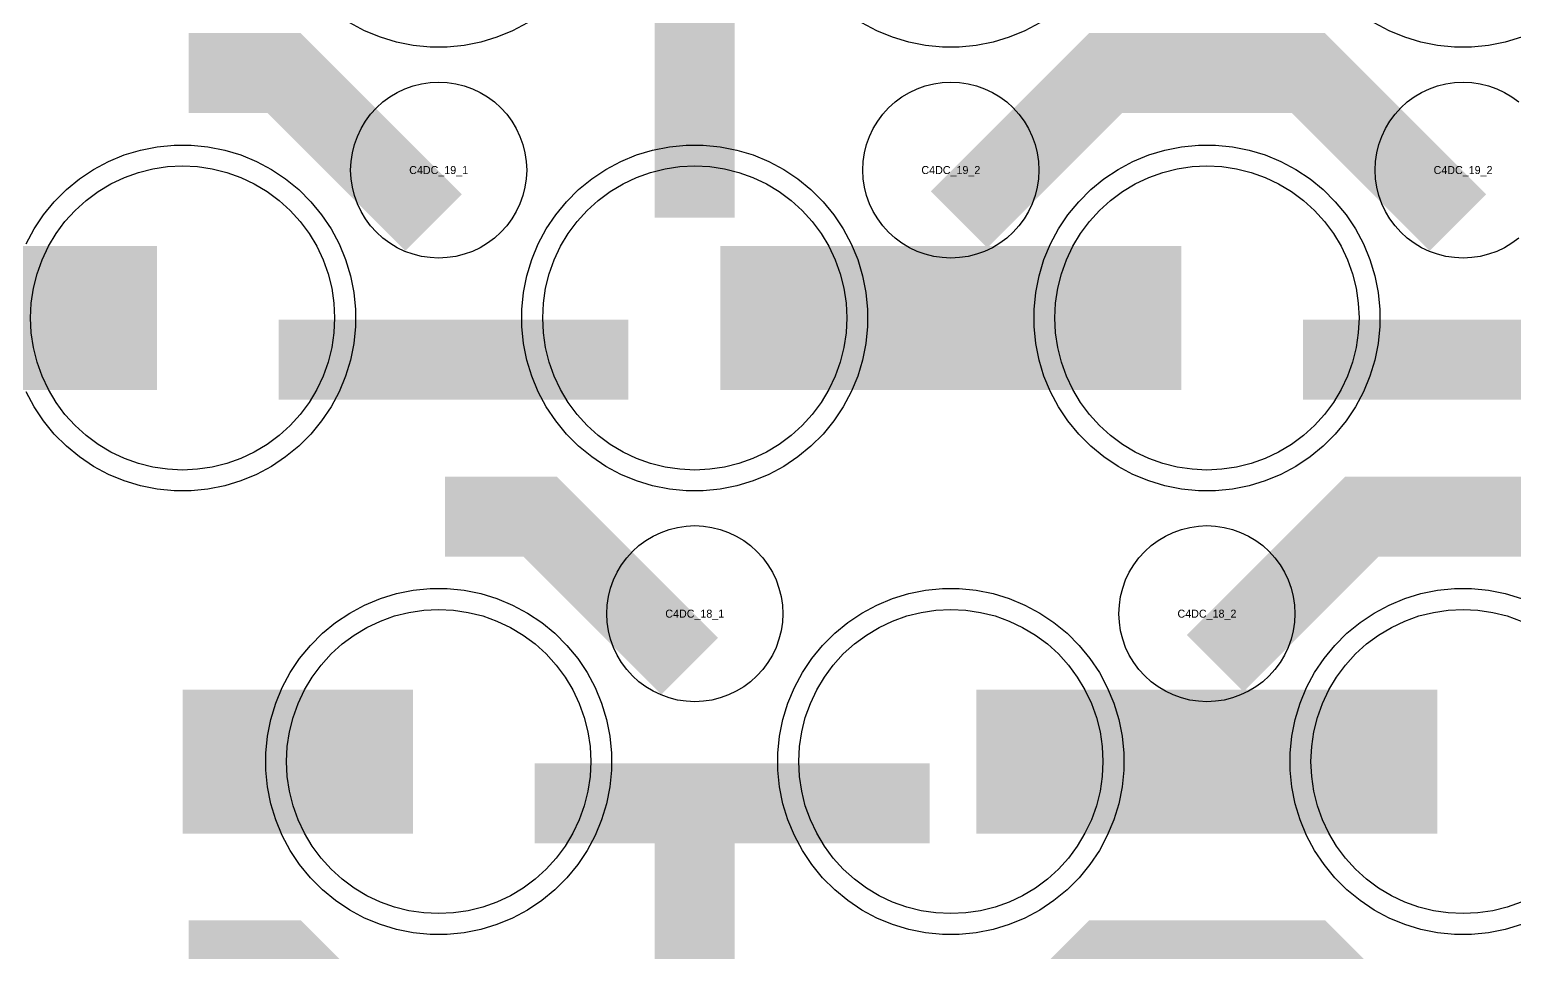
# Model space of a CAD drawing. Extents: x -11880 to 11880, y -14992 to 14992.
# Drawn here: x -11647.8 to -11184, y -12405 to -12116.8 of the extents above; entities that cross this region are included whole.
import ezdxf
from ezdxf.enums import TextEntityAlignment as Align

# ---------------------------------------------------------------- set-up
doc = ezdxf.new("R2010")
doc.units = 0
doc.header["$MEASUREMENT"] = 0
for name, color, linetype in [('GDS_775_DT_237', 138, 'CONTINUOUS'), ('RDL1_FS', 34, 'CONTINUOUS'), ('RDL_BS', 160, 'CONTINUOUS')]:
    doc.layers.add(name, color=color, linetype=linetype)

msp = doc.modelspace()

# ---------------------------------------------------------------- linework, layer by layer
at = {"layer": 'RDL1_FS'}
for points in [[(-11600, -12254.354), (-11604.657, -12254.125), (-11609.268, -12253.441), (-11613.791, -12252.309), (-11618.181, -12250.737), (-11622.395, -12248.745), (-11626.395, -12246.347), (-11630.14, -12243.569), (-11633.594, -12240.439), (-11636.724, -12236.985), (-11639.502, -12233.24), (-11641.9, -12229.24), (-11643.892, -12225.026), (-11645.464, -12220.636), (-11646.596, -12216.113), (-11647.28, -12211.502), (-11647.509, -12206.845), (-11647.28, -12202.188), (-11646.596, -12197.577), (-11645.464, -12193.054), (-11643.892, -12188.664), (-11641.9, -12184.45), (-11639.502, -12180.45), (-11636.724, -12176.705), (-11633.594, -12173.251), (-11630.14, -12170.121), (-11626.395, -12167.343), (-11622.395, -12164.945), (-11618.181, -12162.953), (-11613.791, -12161.381), (-11609.268, -12160.249), (-11604.657, -12159.565), (-11600, -12159.336), (-11595.343, -12159.565), (-11590.732, -12160.249), (-11586.209, -12161.381), (-11581.819, -12162.953), (-11577.605, -12164.945), (-11573.605, -12167.343), (-11569.86, -12170.121), (-11566.406, -12173.251), (-11563.276, -12176.705), (-11560.498, -12180.45), (-11558.1, -12184.45), (-11556.108, -12188.664), (-11554.536, -12193.054), (-11553.404, -12197.577), (-11552.72, -12202.188), (-11552.491, -12206.845), (-11552.72, -12211.502), (-11553.404, -12216.113), (-11554.536, -12220.636), (-11556.108, -12225.026), (-11558.1, -12229.24), (-11560.498, -12233.24), (-11563.276, -12236.985), (-11566.406, -12240.439), (-11569.86, -12243.569), (-11573.605, -12246.347), (-11577.605, -12248.745), (-11581.819, -12250.737), (-11586.209, -12252.309), (-11590.732, -12253.441), (-11595.343, -12254.125)], [(-11440, -12254.354), (-11444.657, -12254.125), (-11449.268, -12253.441), (-11453.791, -12252.309), (-11458.181, -12250.737), (-11462.395, -12248.745), (-11466.395, -12246.347), (-11470.14, -12243.569), (-11473.594, -12240.439), (-11476.724, -12236.985), (-11479.502, -12233.24), (-11481.9, -12229.24), (-11483.892, -12225.026), (-11485.464, -12220.636), (-11486.596, -12216.113), (-11487.28, -12211.502), (-11487.509, -12206.845), (-11487.28, -12202.188), (-11486.596, -12197.577), (-11485.464, -12193.054), (-11483.892, -12188.664), (-11481.9, -12184.45), (-11479.502, -12180.45), (-11476.724, -12176.705), (-11473.594, -12173.251), (-11470.14, -12170.121), (-11466.395, -12167.343), (-11462.395, -12164.945), (-11458.181, -12162.953), (-11453.791, -12161.381), (-11449.268, -12160.249), (-11444.657, -12159.565), (-11440, -12159.336), (-11435.343, -12159.565), (-11430.732, -12160.249), (-11426.209, -12161.381), (-11421.819, -12162.953), (-11417.605, -12164.945), (-11413.605, -12167.343), (-11409.86, -12170.121), (-11406.406, -12173.251), (-11403.276, -12176.705), (-11400.498, -12180.45), (-11398.1, -12184.45), (-11396.108, -12188.664), (-11394.536, -12193.054), (-11393.404, -12197.577), (-11392.72, -12202.188), (-11392.491, -12206.845), (-11392.72, -12211.502), (-11393.404, -12216.113), (-11394.536, -12220.636), (-11396.108, -12225.026), (-11398.1, -12229.24), (-11400.498, -12233.24), (-11403.276, -12236.985), (-11406.406, -12240.439), (-11409.86, -12243.569), (-11413.605, -12246.347), (-11417.605, -12248.745), (-11421.819, -12250.737), (-11426.209, -12252.309), (-11430.732, -12253.441), (-11435.343, -12254.125)], [(-11280, -12254.354), (-11284.657, -12254.125), (-11289.268, -12253.441), (-11293.791, -12252.309), (-11298.181, -12250.737), (-11302.395, -12248.745), (-11306.395, -12246.347), (-11310.14, -12243.569), (-11313.594, -12240.439), (-11316.724, -12236.985), (-11319.502, -12233.24), (-11321.9, -12229.24), (-11323.892, -12225.026), (-11325.464, -12220.636), (-11326.596, -12216.113), (-11327.28, -12211.502), (-11327.509, -12206.845), (-11327.28, -12202.188), (-11326.596, -12197.577), (-11325.464, -12193.054), (-11323.892, -12188.664), (-11321.9, -12184.45), (-11319.502, -12180.45), (-11316.724, -12176.705), (-11313.594, -12173.251), (-11310.14, -12170.121), (-11306.395, -12167.343), (-11302.395, -12164.945), (-11298.181, -12162.953), (-11293.791, -12161.381), (-11289.268, -12160.249), (-11284.657, -12159.565), (-11280, -12159.336), (-11275.343, -12159.565), (-11270.732, -12160.249), (-11266.209, -12161.381), (-11261.819, -12162.953), (-11257.605, -12164.945), (-11253.605, -12167.343), (-11249.86, -12170.121), (-11246.406, -12173.251), (-11243.276, -12176.705), (-11240.498, -12180.45), (-11238.1, -12184.45), (-11236.108, -12188.664), (-11234.536, -12193.054), (-11233.404, -12197.577), (-11232.72, -12202.188), (-11232.491, -12206.845), (-11232.72, -12211.502), (-11233.404, -12216.113), (-11234.536, -12220.636), (-11236.108, -12225.026), (-11238.1, -12229.24), (-11240.498, -12233.24), (-11243.276, -12236.985), (-11246.406, -12240.439), (-11249.86, -12243.569), (-11253.605, -12246.347), (-11257.605, -12248.745), (-11261.819, -12250.737), (-11266.209, -12252.309), (-11270.732, -12253.441), (-11275.343, -12254.125)], [(-11520, -12392.919), (-11524.657, -12392.69), (-11529.268, -12392.006), (-11533.791, -12390.874), (-11538.181, -12389.302), (-11542.395, -12387.31), (-11546.395, -12384.912), (-11550.14, -12382.134), (-11553.594, -12379.004), (-11556.724, -12375.55), (-11559.502, -12371.805), (-11561.9, -12367.805), (-11563.892, -12363.591), (-11565.464, -12359.201), (-11566.596, -12354.678), (-11567.28, -12350.067), (-11567.509, -12345.41), (-11567.28, -12340.753), (-11566.596, -12336.142), (-11565.464, -12331.619), (-11563.892, -12327.229), (-11561.9, -12323.015), (-11559.502, -12319.015), (-11556.724, -12315.27), (-11553.594, -12311.816), (-11550.14, -12308.686), (-11546.395, -12305.908), (-11542.395, -12303.51), (-11538.181, -12301.518), (-11533.791, -12299.946), (-11529.268, -12298.814), (-11524.657, -12298.13), (-11520, -12297.901), (-11515.343, -12298.13), (-11510.732, -12298.814), (-11506.209, -12299.946), (-11501.819, -12301.518), (-11497.605, -12303.51), (-11493.605, -12305.908), (-11489.86, -12308.686), (-11486.406, -12311.816), (-11483.276, -12315.27), (-11480.498, -12319.015), (-11478.1, -12323.015), (-11476.108, -12327.229), (-11474.536, -12331.619), (-11473.404, -12336.142), (-11472.72, -12340.753), (-11472.491, -12345.41), (-11472.72, -12350.067), (-11473.404, -12354.678), (-11474.536, -12359.201), (-11476.108, -12363.591), (-11478.1, -12367.805), (-11480.498, -12371.805), (-11483.276, -12375.55), (-11486.406, -12379.004), (-11489.86, -12382.134), (-11493.605, -12384.912), (-11497.605, -12387.31), (-11501.819, -12389.302), (-11506.209, -12390.874), (-11510.732, -12392.006), (-11515.343, -12392.69)], [(-11360, -12392.919), (-11364.657, -12392.69), (-11369.268, -12392.006), (-11373.791, -12390.874), (-11378.181, -12389.302), (-11382.395, -12387.31), (-11386.395, -12384.912), (-11390.14, -12382.134), (-11393.594, -12379.004), (-11396.724, -12375.55), (-11399.502, -12371.805), (-11401.9, -12367.805), (-11403.892, -12363.591), (-11405.464, -12359.201), (-11406.596, -12354.678), (-11407.28, -12350.067), (-11407.509, -12345.41), (-11407.28, -12340.753), (-11406.596, -12336.142), (-11405.464, -12331.619), (-11403.892, -12327.229), (-11401.9, -12323.015), (-11399.502, -12319.015), (-11396.724, -12315.27), (-11393.594, -12311.816), (-11390.14, -12308.686), (-11386.395, -12305.908), (-11382.395, -12303.51), (-11378.181, -12301.518), (-11373.791, -12299.946), (-11369.268, -12298.814), (-11364.657, -12298.13), (-11360, -12297.901), (-11355.343, -12298.13), (-11350.732, -12298.814), (-11346.209, -12299.946), (-11341.819, -12301.518), (-11337.605, -12303.51), (-11333.605, -12305.908), (-11329.86, -12308.686), (-11326.406, -12311.816), (-11323.276, -12315.27), (-11320.498, -12319.015), (-11318.1, -12323.015), (-11316.108, -12327.229), (-11314.536, -12331.619), (-11313.404, -12336.142), (-11312.72, -12340.753), (-11312.491, -12345.41), (-11312.72, -12350.067), (-11313.404, -12354.678), (-11314.536, -12359.201), (-11316.108, -12363.591), (-11318.1, -12367.805), (-11320.498, -12371.805), (-11323.276, -12375.55), (-11326.406, -12379.004), (-11329.86, -12382.134), (-11333.605, -12384.912), (-11337.605, -12387.31), (-11341.819, -12389.302), (-11346.209, -12390.874), (-11350.732, -12392.006), (-11355.343, -12392.69)]]:
    msp.add_lwpolyline(points, close=True, dxfattribs=at)
for points in [[(-11679.998, -12206.845, 45, 45, 0), (-11607.998, -12206.845, 45, 45, 0)], [(-11431.998, -12206.845, 45, 45, 0), (-11359.998, -12206.845, 45, 45, 0)], [(-11359.998, -12206.845, 45, 45, 0), (-11287.998, -12206.845, 45, 45, 0)], [(-11599.998, -12345.41, 45, 45, 0), (-11527.998, -12345.41, 45, 45, 0)], [(-11351.998, -12345.41, 45, 45, 0), (-11279.998, -12345.41, 45, 45, 0)], [(-11279.998, -12345.41, 45, 45, 0), (-11207.998, -12345.41, 45, 45, 0)]]:
    msp.add_lwpolyline(points, format="xyseb", dxfattribs=at)
msp.add_lwpolyline([(-11181.819, -12389.302), (-11186.209, -12390.874), (-11190.732, -12392.006), (-11195.343, -12392.69), (-11200, -12392.919), (-11204.657, -12392.69), (-11209.268, -12392.006), (-11213.791, -12390.874), (-11218.181, -12389.302), (-11222.395, -12387.31), (-11226.395, -12384.912), (-11230.14, -12382.134), (-11233.594, -12379.004), (-11236.724, -12375.55), (-11239.502, -12371.805), (-11241.9, -12367.805), (-11243.892, -12363.591), (-11245.464, -12359.201), (-11246.596, -12354.678), (-11247.28, -12350.067), (-11247.509, -12345.41), (-11247.28, -12340.753), (-11246.596, -12336.142), (-11245.464, -12331.619), (-11243.892, -12327.229), (-11241.9, -12323.015), (-11239.502, -12319.015), (-11236.724, -12315.27), (-11233.594, -12311.816), (-11230.14, -12308.686), (-11226.395, -12305.908), (-11222.395, -12303.51), (-11218.181, -12301.518), (-11213.791, -12299.946), (-11209.268, -12298.814), (-11204.657, -12298.13), (-11200, -12297.901), (-11195.343, -12298.13), (-11190.732, -12298.814), (-11186.209, -12299.946), (-11181.819, -12301.518)], dxfattribs=at)
at = {"layer": 'RDL_BS'}
for points in [[(-11440, -12175.575, 25, 25, 0), (-11440, -12068.798, 25, 25, 0)], [(-11440, -12175.575, 25, 25, 0), (-11440, -12068.798, 25, 25, 0)], [(-11521.599, -12177.058, 25, 25, 0), (-11568.313, -12130.344, 25, 25, 0), (-11598.071, -12130.344, 25, 25, 0)], [(-11357.438, -12176.159, 25, 25, 0), (-11311.623, -12130.344, 25, 25, 0), (-11278.07, -12130.344, 25, 25, 0)], [(-11201.599, -12177.058, 25, 25, 0), (-11248.313, -12130.344, 25, 25, 0), (-11278.071, -12130.344, 25, 25, 0)], [(-11569.984, -12219.858, 25, 25, 0), (-11460.719, -12219.858, 25, 25, 0)], [(-11249.984, -12219.858, 25, 25, 0), (-11140.719, -12219.858, 25, 25, 0)], [(-11441.599, -12315.623, 25, 25, 0), (-11488.313, -12268.909, 25, 25, 0), (-11518.071, -12268.909, 25, 25, 0)], [(-11277.438, -12314.724, 25, 25, 0), (-11231.623, -12268.909, 25, 25, 0), (-11198.07, -12268.909, 25, 25, 0)], [(-11121.599, -12315.623, 25, 25, 0), (-11168.313, -12268.909, 25, 25, 0), (-11198.071, -12268.909, 25, 25, 0)], [(-11440, -12452.7, 25, 25, 0), (-11440, -12345.923, 25, 25, 0)], [(-11440, -12452.7, 25, 25, 0), (-11440, -12345.923, 25, 25, 0)], [(-11489.984, -12358.423, 25, 25, 0), (-11380.719, -12358.423, 25, 25, 0)], [(-11452.5, -12358.423, 25, 25, 0), (-11387.833, -12358.423, 25, 25, 0)], [(-11452.5, -12358.423, 25, 25, 0), (-11366.667, -12358.423, 25, 25, 0)], [(-11521.599, -12454.188, 25, 25, 0), (-11568.313, -12407.474, 25, 25, 0), (-11598.071, -12407.474, 25, 25, 0)], [(-11357.438, -12453.289, 25, 25, 0), (-11311.623, -12407.474, 25, 25, 0), (-11278.07, -12407.474, 25, 25, 0)], [(-11201.599, -12454.188, 25, 25, 0), (-11248.313, -12407.474, 25, 25, 0), (-11278.071, -12407.474, 25, 25, 0)]]:
    msp.add_lwpolyline(points, format="xyseb", dxfattribs=at)
for points in [[(-11492.223, -12114.668), (-11496.885, -12117.16), (-11501.795, -12119.191), (-11506.835, -12120.722), (-11512.062, -12121.768), (-11517.356, -12122.285), (-11522.644, -12122.285), (-11527.938, -12121.768), (-11533.165, -12120.722), (-11538.205, -12119.191), (-11543.115, -12117.16), (-11547.777, -12114.668)], [(-11332.223, -12114.668), (-11336.885, -12117.16), (-11341.795, -12119.191), (-11346.835, -12120.722), (-11352.062, -12121.768), (-11357.356, -12122.285), (-11362.644, -12122.285), (-11367.938, -12121.768), (-11373.165, -12120.722), (-11378.205, -12119.191), (-11383.115, -12117.16), (-11387.777, -12114.668)], [(-11181.795, -12119.191), (-11186.835, -12120.722), (-11192.062, -12121.768), (-11197.356, -12122.285), (-11202.644, -12122.285), (-11207.938, -12121.768), (-11213.165, -12120.722), (-11218.205, -12119.191), (-11223.115, -12117.16), (-11227.777, -12114.668)], [(-11182.557, -12181.911), (-11184.72, -12183.514), (-11187.044, -12184.907), (-11189.481, -12186.059), (-11192.016, -12186.966), (-11194.635, -12187.623), (-11197.307, -12188.019), (-11200, -12188.151), (-11202.693, -12188.019), (-11205.365, -12187.623), (-11207.984, -12186.966), (-11210.519, -12186.059), (-11212.956, -12184.907), (-11215.28, -12183.514), (-11217.443, -12181.911), (-11219.442, -12180.099), (-11221.254, -12178.1), (-11222.857, -12175.937), (-11224.25, -12173.613), (-11225.402, -12171.176), (-11226.309, -12168.641), (-11226.966, -12166.022), (-11227.362, -12163.35), (-11227.494, -12160.657), (-11227.362, -12157.964), (-11226.966, -12155.292), (-11226.309, -12152.673), (-11225.402, -12150.138), (-11224.25, -12147.701), (-11222.857, -12145.377), (-11221.254, -12143.214), (-11219.442, -12141.215), (-11217.443, -12139.403), (-11215.28, -12137.8), (-11212.956, -12136.407), (-11210.519, -12135.255), (-11207.984, -12134.348), (-11205.365, -12133.691), (-11202.693, -12133.295), (-11200, -12133.163), (-11197.307, -12133.295), (-11194.635, -12133.691), (-11192.016, -12134.348), (-11189.481, -12135.255), (-11187.044, -12136.407), (-11184.72, -12137.8), (-11182.557, -12139.403)], [(-11648.875, -12183.73), (-11646.383, -12179.068), (-11643.436, -12174.654), (-11640.074, -12170.553), (-11636.292, -12166.771), (-11632.191, -12163.409), (-11627.777, -12160.462), (-11623.115, -12157.97), (-11618.205, -12155.939), (-11613.165, -12154.408), (-11607.938, -12153.362), (-11602.644, -12152.845), (-11597.356, -12152.845), (-11592.062, -12153.362), (-11586.835, -12154.408), (-11581.795, -12155.939), (-11576.885, -12157.97), (-11572.223, -12160.462), (-11567.809, -12163.409), (-11563.708, -12166.771), (-11559.926, -12170.553), (-11556.564, -12174.654), (-11553.617, -12179.068), (-11551.125, -12183.73), (-11549.094, -12188.64), (-11547.563, -12193.68), (-11546.517, -12198.907), (-11546, -12204.201), (-11546, -12209.489), (-11546.517, -12214.783), (-11547.563, -12220.01), (-11549.094, -12225.05), (-11551.125, -12229.96), (-11553.617, -12234.622), (-11556.564, -12239.036), (-11559.926, -12243.137), (-11563.708, -12246.919), (-11567.809, -12250.281), (-11572.223, -12253.228), (-11576.885, -12255.72), (-11581.795, -12257.751), (-11586.835, -12259.282), (-11592.062, -12260.328), (-11597.356, -12260.845), (-11602.644, -12260.845), (-11607.938, -12260.328), (-11613.165, -12259.282), (-11618.205, -12257.751), (-11623.115, -12255.72), (-11627.777, -12253.228), (-11632.191, -12250.281), (-11636.292, -12246.919), (-11640.074, -12243.137), (-11643.436, -12239.036), (-11646.383, -12234.622), (-11648.875, -12229.96)], [(-11181.795, -12396.316), (-11186.835, -12397.847), (-11192.062, -12398.893), (-11197.356, -12399.41), (-11202.644, -12399.41), (-11207.938, -12398.893), (-11213.165, -12397.847), (-11218.205, -12396.316), (-11223.115, -12394.285), (-11227.777, -12391.793), (-11232.191, -12388.846), (-11236.292, -12385.484), (-11240.074, -12381.702), (-11243.436, -12377.601), (-11246.383, -12373.187), (-11248.875, -12368.525), (-11250.906, -12363.615), (-11252.437, -12358.575), (-11253.483, -12353.348), (-11254, -12348.054), (-11254, -12342.766), (-11253.483, -12337.472), (-11252.437, -12332.245), (-11250.906, -12327.205), (-11248.875, -12322.295), (-11246.383, -12317.633), (-11243.436, -12313.219), (-11240.074, -12309.118), (-11236.292, -12305.336), (-11232.191, -12301.974), (-11227.777, -12299.027), (-11223.115, -12296.535), (-11218.205, -12294.504), (-11213.165, -12292.973), (-11207.938, -12291.927), (-11202.644, -12291.41), (-11197.356, -12291.41), (-11192.062, -12291.927), (-11186.835, -12292.973), (-11181.795, -12294.504)]]:
    msp.add_lwpolyline(points, dxfattribs=at)
for points in [[(-11520, -12188.151), (-11522.693, -12188.019), (-11525.365, -12187.623), (-11527.984, -12186.966), (-11530.519, -12186.059), (-11532.956, -12184.907), (-11535.28, -12183.514), (-11537.443, -12181.911), (-11539.442, -12180.099), (-11541.254, -12178.1), (-11542.857, -12175.937), (-11544.25, -12173.613), (-11545.402, -12171.176), (-11546.309, -12168.641), (-11546.966, -12166.022), (-11547.362, -12163.35), (-11547.494, -12160.657), (-11547.362, -12157.964), (-11546.966, -12155.292), (-11546.309, -12152.673), (-11545.402, -12150.138), (-11544.25, -12147.701), (-11542.857, -12145.377), (-11541.254, -12143.214), (-11539.442, -12141.215), (-11537.443, -12139.403), (-11535.28, -12137.8), (-11532.956, -12136.407), (-11530.519, -12135.255), (-11527.984, -12134.348), (-11525.365, -12133.691), (-11522.693, -12133.295), (-11520, -12133.163), (-11517.307, -12133.295), (-11514.635, -12133.691), (-11512.016, -12134.348), (-11509.481, -12135.255), (-11507.044, -12136.407), (-11504.72, -12137.8), (-11502.557, -12139.403), (-11500.558, -12141.215), (-11498.746, -12143.214), (-11497.143, -12145.377), (-11495.75, -12147.701), (-11494.598, -12150.138), (-11493.691, -12152.673), (-11493.034, -12155.292), (-11492.638, -12157.964), (-11492.506, -12160.657), (-11492.638, -12163.35), (-11493.034, -12166.022), (-11493.691, -12168.641), (-11494.598, -12171.176), (-11495.75, -12173.613), (-11497.143, -12175.937), (-11498.746, -12178.1), (-11500.558, -12180.099), (-11502.557, -12181.911), (-11504.72, -12183.514), (-11507.044, -12184.907), (-11509.481, -12186.059), (-11512.016, -12186.966), (-11514.635, -12187.623), (-11517.307, -12188.019)], [(-11360, -12188.151), (-11362.693, -12188.019), (-11365.365, -12187.623), (-11367.984, -12186.966), (-11370.519, -12186.059), (-11372.956, -12184.907), (-11375.28, -12183.514), (-11377.443, -12181.911), (-11379.442, -12180.099), (-11381.254, -12178.1), (-11382.857, -12175.937), (-11384.25, -12173.613), (-11385.402, -12171.176), (-11386.309, -12168.641), (-11386.966, -12166.022), (-11387.362, -12163.35), (-11387.494, -12160.657), (-11387.362, -12157.964), (-11386.966, -12155.292), (-11386.309, -12152.673), (-11385.402, -12150.138), (-11384.25, -12147.701), (-11382.857, -12145.377), (-11381.254, -12143.214), (-11379.442, -12141.215), (-11377.443, -12139.403), (-11375.28, -12137.8), (-11372.956, -12136.407), (-11370.519, -12135.255), (-11367.984, -12134.348), (-11365.365, -12133.691), (-11362.693, -12133.295), (-11360, -12133.163), (-11357.307, -12133.295), (-11354.635, -12133.691), (-11352.016, -12134.348), (-11349.481, -12135.255), (-11347.044, -12136.407), (-11344.72, -12137.8), (-11342.557, -12139.403), (-11340.558, -12141.215), (-11338.746, -12143.214), (-11337.143, -12145.377), (-11335.75, -12147.701), (-11334.598, -12150.138), (-11333.691, -12152.673), (-11333.034, -12155.292), (-11332.638, -12157.964), (-11332.506, -12160.657), (-11332.638, -12163.35), (-11333.034, -12166.022), (-11333.691, -12168.641), (-11334.598, -12171.176), (-11335.75, -12173.613), (-11337.143, -12175.937), (-11338.746, -12178.1), (-11340.558, -12180.099), (-11342.557, -12181.911), (-11344.72, -12183.514), (-11347.044, -12184.907), (-11349.481, -12186.059), (-11352.016, -12186.966), (-11354.635, -12187.623), (-11357.307, -12188.019)], [(-11442.644, -12260.845), (-11447.938, -12260.328), (-11453.165, -12259.282), (-11458.205, -12257.751), (-11463.115, -12255.72), (-11467.777, -12253.228), (-11472.191, -12250.281), (-11476.292, -12246.919), (-11480.074, -12243.137), (-11483.436, -12239.036), (-11486.383, -12234.622), (-11488.875, -12229.96), (-11490.906, -12225.05), (-11492.437, -12220.01), (-11493.483, -12214.783), (-11494, -12209.489), (-11494, -12204.201), (-11493.483, -12198.907), (-11492.437, -12193.68), (-11490.906, -12188.64), (-11488.875, -12183.73), (-11486.383, -12179.068), (-11483.436, -12174.654), (-11480.074, -12170.553), (-11476.292, -12166.771), (-11472.191, -12163.409), (-11467.777, -12160.462), (-11463.115, -12157.97), (-11458.205, -12155.939), (-11453.165, -12154.408), (-11447.938, -12153.362), (-11442.644, -12152.845), (-11437.356, -12152.845), (-11432.062, -12153.362), (-11426.835, -12154.408), (-11421.795, -12155.939), (-11416.885, -12157.97), (-11412.223, -12160.462), (-11407.809, -12163.409), (-11403.708, -12166.771), (-11399.926, -12170.553), (-11396.564, -12174.654), (-11393.617, -12179.068), (-11391.125, -12183.73), (-11389.094, -12188.64), (-11387.563, -12193.68), (-11386.517, -12198.907), (-11386, -12204.201), (-11386, -12209.489), (-11386.517, -12214.783), (-11387.563, -12220.01), (-11389.094, -12225.05), (-11391.125, -12229.96), (-11393.617, -12234.622), (-11396.564, -12239.036), (-11399.926, -12243.137), (-11403.708, -12246.919), (-11407.809, -12250.281), (-11412.223, -12253.228), (-11416.885, -12255.72), (-11421.795, -12257.751), (-11426.835, -12259.282), (-11432.062, -12260.328), (-11437.356, -12260.845)], [(-11282.644, -12260.845), (-11287.938, -12260.328), (-11293.165, -12259.282), (-11298.205, -12257.751), (-11303.115, -12255.72), (-11307.777, -12253.228), (-11312.191, -12250.281), (-11316.292, -12246.919), (-11320.074, -12243.137), (-11323.436, -12239.036), (-11326.383, -12234.622), (-11328.875, -12229.96), (-11330.906, -12225.05), (-11332.437, -12220.01), (-11333.483, -12214.783), (-11334, -12209.489), (-11334, -12204.201), (-11333.483, -12198.907), (-11332.437, -12193.68), (-11330.906, -12188.64), (-11328.875, -12183.73), (-11326.383, -12179.068), (-11323.436, -12174.654), (-11320.074, -12170.553), (-11316.292, -12166.771), (-11312.191, -12163.409), (-11307.777, -12160.462), (-11303.115, -12157.97), (-11298.205, -12155.939), (-11293.165, -12154.408), (-11287.938, -12153.362), (-11282.644, -12152.845), (-11277.356, -12152.845), (-11272.062, -12153.362), (-11266.835, -12154.408), (-11261.795, -12155.939), (-11256.885, -12157.97), (-11252.223, -12160.462), (-11247.809, -12163.409), (-11243.708, -12166.771), (-11239.926, -12170.553), (-11236.564, -12174.654), (-11233.617, -12179.068), (-11231.125, -12183.73), (-11229.094, -12188.64), (-11227.563, -12193.68), (-11226.517, -12198.907), (-11226, -12204.201), (-11226, -12209.489), (-11226.517, -12214.783), (-11227.563, -12220.01), (-11229.094, -12225.05), (-11231.125, -12229.96), (-11233.617, -12234.622), (-11236.564, -12239.036), (-11239.926, -12243.137), (-11243.708, -12246.919), (-11247.809, -12250.281), (-11252.223, -12253.228), (-11256.885, -12255.72), (-11261.795, -12257.751), (-11266.835, -12259.282), (-11272.062, -12260.328), (-11277.356, -12260.845)], [(-11440, -12326.716), (-11442.693, -12326.584), (-11445.365, -12326.188), (-11447.984, -12325.531), (-11450.519, -12324.624), (-11452.956, -12323.472), (-11455.28, -12322.079), (-11457.443, -12320.476), (-11459.442, -12318.664), (-11461.254, -12316.665), (-11462.857, -12314.502), (-11464.25, -12312.178), (-11465.402, -12309.741), (-11466.309, -12307.206), (-11466.966, -12304.587), (-11467.362, -12301.915), (-11467.494, -12299.222), (-11467.362, -12296.529), (-11466.966, -12293.857), (-11466.309, -12291.238), (-11465.402, -12288.703), (-11464.25, -12286.266), (-11462.857, -12283.942), (-11461.254, -12281.779), (-11459.442, -12279.78), (-11457.443, -12277.968), (-11455.28, -12276.365), (-11452.956, -12274.972), (-11450.519, -12273.82), (-11447.984, -12272.913), (-11445.365, -12272.256), (-11442.693, -12271.86), (-11440, -12271.728), (-11437.307, -12271.86), (-11434.635, -12272.256), (-11432.016, -12272.913), (-11429.481, -12273.82), (-11427.044, -12274.972), (-11424.72, -12276.365), (-11422.557, -12277.968), (-11420.558, -12279.78), (-11418.746, -12281.779), (-11417.143, -12283.942), (-11415.75, -12286.266), (-11414.598, -12288.703), (-11413.691, -12291.238), (-11413.034, -12293.857), (-11412.638, -12296.529), (-11412.506, -12299.222), (-11412.638, -12301.915), (-11413.034, -12304.587), (-11413.691, -12307.206), (-11414.598, -12309.741), (-11415.75, -12312.178), (-11417.143, -12314.502), (-11418.746, -12316.665), (-11420.558, -12318.664), (-11422.557, -12320.476), (-11424.72, -12322.079), (-11427.044, -12323.472), (-11429.481, -12324.624), (-11432.016, -12325.531), (-11434.635, -12326.188), (-11437.307, -12326.584)], [(-11280, -12326.716), (-11282.693, -12326.584), (-11285.365, -12326.188), (-11287.984, -12325.531), (-11290.519, -12324.624), (-11292.956, -12323.472), (-11295.28, -12322.079), (-11297.443, -12320.476), (-11299.442, -12318.664), (-11301.254, -12316.665), (-11302.857, -12314.502), (-11304.25, -12312.178), (-11305.402, -12309.741), (-11306.309, -12307.206), (-11306.966, -12304.587), (-11307.362, -12301.915), (-11307.494, -12299.222), (-11307.362, -12296.529), (-11306.966, -12293.857), (-11306.309, -12291.238), (-11305.402, -12288.703), (-11304.25, -12286.266), (-11302.857, -12283.942), (-11301.254, -12281.779), (-11299.442, -12279.78), (-11297.443, -12277.968), (-11295.28, -12276.365), (-11292.956, -12274.972), (-11290.519, -12273.82), (-11287.984, -12272.913), (-11285.365, -12272.256), (-11282.693, -12271.86), (-11280, -12271.728), (-11277.307, -12271.86), (-11274.635, -12272.256), (-11272.016, -12272.913), (-11269.481, -12273.82), (-11267.044, -12274.972), (-11264.72, -12276.365), (-11262.557, -12277.968), (-11260.558, -12279.78), (-11258.746, -12281.779), (-11257.143, -12283.942), (-11255.75, -12286.266), (-11254.598, -12288.703), (-11253.691, -12291.238), (-11253.034, -12293.857), (-11252.638, -12296.529), (-11252.506, -12299.222), (-11252.638, -12301.915), (-11253.034, -12304.587), (-11253.691, -12307.206), (-11254.598, -12309.741), (-11255.75, -12312.178), (-11257.143, -12314.502), (-11258.746, -12316.665), (-11260.558, -12318.664), (-11262.557, -12320.476), (-11264.72, -12322.079), (-11267.044, -12323.472), (-11269.481, -12324.624), (-11272.016, -12325.531), (-11274.635, -12326.188), (-11277.307, -12326.584)], [(-11522.644, -12399.41), (-11527.938, -12398.893), (-11533.165, -12397.847), (-11538.205, -12396.316), (-11543.115, -12394.285), (-11547.777, -12391.793), (-11552.191, -12388.846), (-11556.292, -12385.484), (-11560.074, -12381.702), (-11563.436, -12377.601), (-11566.383, -12373.187), (-11568.875, -12368.525), (-11570.906, -12363.615), (-11572.437, -12358.575), (-11573.483, -12353.348), (-11574, -12348.054), (-11574, -12342.766), (-11573.483, -12337.472), (-11572.437, -12332.245), (-11570.906, -12327.205), (-11568.875, -12322.295), (-11566.383, -12317.633), (-11563.436, -12313.219), (-11560.074, -12309.118), (-11556.292, -12305.336), (-11552.191, -12301.974), (-11547.777, -12299.027), (-11543.115, -12296.535), (-11538.205, -12294.504), (-11533.165, -12292.973), (-11527.938, -12291.927), (-11522.644, -12291.41), (-11517.356, -12291.41), (-11512.062, -12291.927), (-11506.835, -12292.973), (-11501.795, -12294.504), (-11496.885, -12296.535), (-11492.223, -12299.027), (-11487.809, -12301.974), (-11483.708, -12305.336), (-11479.926, -12309.118), (-11476.564, -12313.219), (-11473.617, -12317.633), (-11471.125, -12322.295), (-11469.094, -12327.205), (-11467.563, -12332.245), (-11466.517, -12337.472), (-11466, -12342.766), (-11466, -12348.054), (-11466.517, -12353.348), (-11467.563, -12358.575), (-11469.094, -12363.615), (-11471.125, -12368.525), (-11473.617, -12373.187), (-11476.564, -12377.601), (-11479.926, -12381.702), (-11483.708, -12385.484), (-11487.809, -12388.846), (-11492.223, -12391.793), (-11496.885, -12394.285), (-11501.795, -12396.316), (-11506.835, -12397.847), (-11512.062, -12398.893), (-11517.356, -12399.41)], [(-11362.644, -12399.41), (-11367.938, -12398.893), (-11373.165, -12397.847), (-11378.205, -12396.316), (-11383.115, -12394.285), (-11387.777, -12391.793), (-11392.191, -12388.846), (-11396.292, -12385.484), (-11400.074, -12381.702), (-11403.436, -12377.601), (-11406.383, -12373.187), (-11408.875, -12368.525), (-11410.906, -12363.615), (-11412.437, -12358.575), (-11413.483, -12353.348), (-11414, -12348.054), (-11414, -12342.766), (-11413.483, -12337.472), (-11412.437, -12332.245), (-11410.906, -12327.205), (-11408.875, -12322.295), (-11406.383, -12317.633), (-11403.436, -12313.219), (-11400.074, -12309.118), (-11396.292, -12305.336), (-11392.191, -12301.974), (-11387.777, -12299.027), (-11383.115, -12296.535), (-11378.205, -12294.504), (-11373.165, -12292.973), (-11367.938, -12291.927), (-11362.644, -12291.41), (-11357.356, -12291.41), (-11352.062, -12291.927), (-11346.835, -12292.973), (-11341.795, -12294.504), (-11336.885, -12296.535), (-11332.223, -12299.027), (-11327.809, -12301.974), (-11323.708, -12305.336), (-11319.926, -12309.118), (-11316.564, -12313.219), (-11313.617, -12317.633), (-11311.125, -12322.295), (-11309.094, -12327.205), (-11307.563, -12332.245), (-11306.517, -12337.472), (-11306, -12342.766), (-11306, -12348.054), (-11306.517, -12353.348), (-11307.563, -12358.575), (-11309.094, -12363.615), (-11311.125, -12368.525), (-11313.617, -12373.187), (-11316.564, -12377.601), (-11319.926, -12381.702), (-11323.708, -12385.484), (-11327.809, -12388.846), (-11332.223, -12391.793), (-11336.885, -12394.285), (-11341.795, -12396.316), (-11346.835, -12397.847), (-11352.062, -12398.893), (-11357.356, -12399.41)]]:
    msp.add_lwpolyline(points, close=True, dxfattribs=at)

# ---------------------------------------------------------------- texts
at = {"layer": 'GDS_775_DT_237'}
for s, p in [('C4DC_19_1', (-11520, -12160.657)), ('C4DC_19_1', (-11520, -12160.657)), ('C4DC_19_2', (-11360, -12160.657)), ('C4DC_19_2', (-11360, -12160.657)), ('C4DC_19_2', (-11200, -12160.657)), ('C4DC_19_2', (-11200, -12160.657)), ('C4DC_18_1', (-11440, -12299.222)), ('C4DC_18_1', (-11440, -12299.222)), ('C4DC_18_2', (-11280, -12299.222)), ('C4DC_18_2', (-11280, -12299.222))]:
    msp.add_text(s, height=2.5, dxfattribs=at).set_placement(p, align=Align.MIDDLE_CENTER)

doc.saveas('drawing.dxf')
